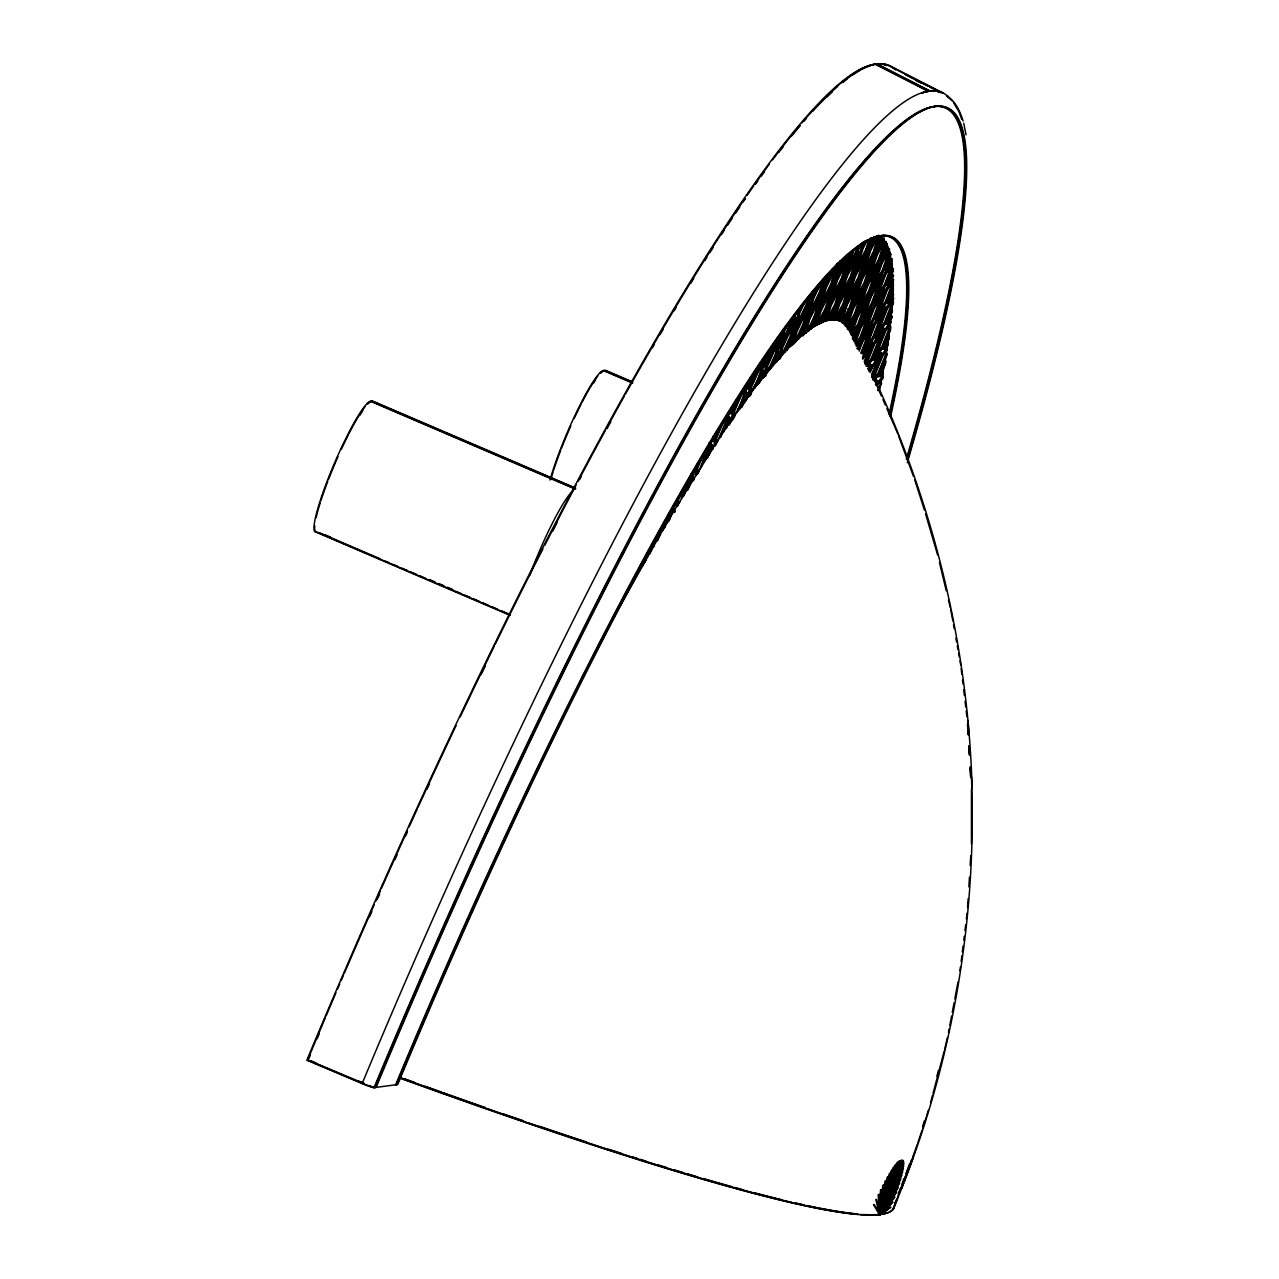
<?xml version="1.0" encoding="UTF-8"?>
<svg xmlns="http://www.w3.org/2000/svg" width="1279" height="1279" viewBox="0 0 1279 1279"><rect width="100%" height="100%" fill="white"/><g stroke="black" fill="none" stroke-linecap="round" stroke-linejoin="round"><path stroke-width="1.5" d="M879.376 390.719C886.203 356.122 892.374 321.141 892.774 285.777C892.087 268.926 892.87 248.606 879.776 235.944M711.188 451.423L711.236 445.731L708.598 443.749M711.907 449.441L711.923 445.636L709.285 443.653M712.595 449.345L712.627 445.54L709.973 443.557M713.346 435.931L713.298 441.191L716.352 433.821M714.018 437.594L713.986 441.095L720.109 426.371M893.302 294.122L893.334 293.323L887.098 302.963L893.461 286.448M893.254 295.753L893.286 294.937M715.521 445.747L715.856 438.361L722.427 422.741M716.304 443.813L716.544 438.281L723.85 420.919M726.52 416.682L726.344 420.503L718.35 439.512L669.221 518.587L615.743 613.776M727.303 414.684L727.032 420.407L719.773 437.69M727.991 414.588L727.735 420.311L720.477 437.594M728.774 412.589L728.422 420.231L723.338 432.318L729.366 418.185L728.854 424.836L731.156 421.462M880.528 1189.758L879.408 1214.506L882.59 1212.172M882.67 1211.709L880.112 1214.426L881.231 1189.662M881.918 1189.582L880.799 1214.331L890.344 1207.28M881.918 1204.722L881.503 1214.235L891.031 1207.2M892.902 302.404L893.142 298.247L885.899 309.15L874.548 338.184L885.18 322.148L892.902 302.404L892.726 305.01M968.874 886.907L969.466 877.154M970.169 865.467L970.745 855.715M967.579 907.578L968.187 898.593M730.437 410.111L730.165 413.629L735.329 401.494M729.542 424.74L730.053 418.089L725.545 428.689M731.268 408.257L730.869 413.533L736.768 399.672M730.373 422.997L730.757 417.993L728.135 415.979M727.735 413.101L731.556 413.453L731.972 408.161M729.126 412.909L732.259 413.357L732.803 406.306M891.575 318.471L891.847 315.641L885.915 324.354L891.799 309.502M733.874 417.913L734.594 411.103L745.785 385.139M744.586 387.617C743.003 407.793 728.63 423.077 718.35 439.512M745.481 385.65L744.49 395.083L737.072 412.302M746.169 385.555L745.177 395.003L738.511 410.495M747.064 383.572L745.881 394.907L739.949 408.672M882.846 1185.217L879.408 1214.506L873.509 1204.61M874.212 1204.53L880.112 1214.426L883.549 1185.121M884.237 1185.025L880.799 1214.331L878.833 1211.037M882.638 1204.466L881.503 1214.235L879.536 1210.941M890.616 327.136L890.248 330.142M961.168 961.504L961.888 955.685M962.352 951.816L963.071 946.012M963.774 940.193L964.254 936.324M964.974 930.52L965.677 924.717M966.396 918.898L967.1 913.094M737.935 408.768L738.99 409.344L744.906 401.126L745.881 393.548L738.99 409.344L735.633 414.108L734.738 413.309M745.593 401.03L746.584 393.452L739.694 409.248L746.153 400.279M748.423 381.686L747.512 388.72L753.523 374.923M746.536 399.048L747.272 393.356L744.682 391.31M749.35 379.831L748.215 388.624L757.232 367.92M746.696 399.528L747.975 393.261L745.369 391.214M745.753 388.129L748.902 388.544L750.277 377.976M750.965 377.881L749.59 388.448L760.877 362.565M888.969 339.718L889.401 336.649M959.889 970.745L960.401 967.084M888.122 345.522L888.281 344.451M750.549 394.476L751.7 386.786L764.602 357.56L762.348 372.493L756.321 386.162M761.964 361.573C760.829 376.25 753.843 389.663 744.906 401.126M762.652 361.477L760.957 372.685L750.773 394.012M763.627 359.527L761.644 372.589L754.866 387.953M886.203 357.592L886.939 353.116L878.705 373.1L873.957 379.415M754.098 386.77L755.138 387.361L760.685 380.199L762.124 371.725L755.138 387.361L751.972 391.55L751.077 390.766M761.373 380.119L762.812 371.645L756.608 385.539M765.881 354.938L763.867 366.753L775.218 341.317M762.364 378.328L763.515 371.549L758.079 383.716M766.569 354.843L764.554 366.657L777.536 337.592M763.051 378.232L764.202 371.454L761.629 369.375M767.608 352.78L765.258 366.561L778.24 337.512M768.631 350.718L765.945 366.481L778.927 337.416M885.116 1180.933L879.408 1214.506L883.261 1210.446M886.219 1206.577L880.112 1214.426L885.819 1180.853M886.507 1180.757L880.799 1214.331L892.358 1202.132M884.668 1195.577L881.503 1214.235L893.062 1202.036M884.956 364.883L885.532 361.525M764.442 376.25L766.441 365.602L779.503 336.697C777.552 351.549 772.836 366.689 762.908 378.168M765.817 376.074L767.832 365.426L780.893 336.521L777.776 353.1L769.478 370.031L777.072 353.196L780.19 336.617L767.128 365.506L764.618 376.793M882.942 375.946L883.165 374.747M949.785 1025.518L951.576 1016.038M952.295 1012.249L954.086 1002.768M954.805 998.979L958.019 981.92M881.311 384.419L881.551 383.188L878.481 390.447M948.442 1032.377L949.114 1028.94M782.7 330.446L779.151 347.824L792.277 319.142M776.801 362.085L778.703 352.748L772.436 366.449M783.387 330.366L779.854 347.728L792.964 319.063M777.872 360.118L779.391 352.668L776.833 350.558M794.451 315.114L780.542 347.632L784.075 330.27L786.537 324.898M795.538 313.083L794.355 318.871L781.245 347.552L784.778 330.174L787.24 324.802M887.322 1176.984L879.408 1214.506L883.086 1209.806M876.531 1199.414L880.112 1214.426L888.01 1176.888M888.713 1176.792L880.799 1214.331L894.261 1197.08M888.617 1180.453L881.503 1214.235L894.964 1196.984M779.63 358.823L782.172 347.185L795.346 318.743L791.381 336.905L783.707 353.484M780.334 358.744L782.876 347.089L796.05 318.647L793.492 316.537M796.05 318.647L792.085 336.809L785.178 351.725M798.112 309.726L797.329 313.355L799.791 308.015M798.815 309.63L798.016 313.259L802.141 304.37M784.283 352.349L789.015 347.392L791.365 337.24L784.283 352.349L760.685 380.199M789.015 347.392L790.774 345.618L792.756 337.064L786.457 350.494M791.493 345.426L793.444 336.969L790.902 334.842M807.832 298.183L806.521 303.858L793.316 332.012L799.343 309.582M808.52 298.103L807.209 303.762L794.019 331.916L798.384 313.019L802.509 304.21M809.655 296.104L807.912 303.683L794.707 331.837L799.071 312.923L803.196 304.13M810.79 294.122L808.6 303.587L795.41 331.741L799.775 312.827L805.546 300.517M944.589 1049.419L947.419 1037.525M790.534 344.211L791.637 344.754L794.659 341.813L803.132 323.955L807.912 304.306L794.691 332.156L790.774 345.618M792.325 344.675L795.394 332.076L808.616 304.21C805.035 318.647 802.237 335.29 791.03 345.969M794.147 342.692L796.785 331.885L810.007 304.018L807.465 301.892M810.87 295.225L810.007 298.806L813.3 291.836M812.437 291.564L810.694 298.71L814.819 290.013M810.007 304.018L805.226 323.683L797.6 339.75M813.124 291.468L811.382 298.631L817.169 286.432M813.828 291.388L812.085 298.535L818.688 284.593M889.433 1173.387L879.408 1214.506L875.843 1199.51M895.332 1192.284L880.112 1214.426L890.12 1173.291M890.823 1173.195L880.799 1214.331L879.009 1206.832M891.511 1173.099L881.503 1214.235L880.607 1210.494M796.13 338.839L797.153 339.463L801.469 335.626L804.251 324.722L797.153 339.463L794.659 341.813L793.747 341.077M803.548 335.354L806.33 324.434L800.03 337.56M822.333 280.772L819.503 291.884L806.282 319.398L811.478 299.03L818.08 285.281M823.5 278.838L820.207 291.788L806.985 319.302L812.165 298.95L818.784 285.185M824.204 278.742L820.894 291.692L807.673 319.206L812.868 298.854L821.134 281.652M824.891 278.646L821.598 291.612L808.376 319.126L813.556 298.758L821.821 281.556M936.899 1076.199L938.418 1070.427M933.046 1093.401L944.19 1051.13M803.836 333.643L807.417 320.15L820.622 292.987C816.178 307.488 814.259 325.793 801.469 335.626M805.914 333.371L809.495 319.878L822.701 292.715L820.191 290.573M825.339 277.831L822.797 287.407L830.231 272.139M826.026 277.751L823.484 287.327L832.581 268.638M822.701 292.715L817.121 313.787L808.664 331.165M827.737 273.818L824.188 287.231L833.269 268.558M828.44 273.722L824.875 287.135L833.972 268.462M891.431 1170.173L879.408 1214.506L883.757 1208.191M878.881 1194.458L880.112 1214.426L892.118 1170.077M892.822 1169.981L880.799 1214.331L896.019 1192.188M893.509 1169.901L881.503 1214.235L896.723 1192.092M930.488 1102.866L932.535 1095.288M808.824 329.742L812.677 327.056L815.89 315.417L808.824 329.742L806.569 331.453M815.219 325.106L817.968 315.146L810.902 329.47M836.178 265.169L831.19 283.267L818.016 310.03L823.996 288.303L833.652 268.686M837.377 263.266L831.894 283.187L818.704 309.934L824.683 288.207L835.235 266.799M837.569 264.977L832.581 283.091L819.407 309.838L825.387 288.111L836.802 264.929M838.752 263.074L833.284 282.995L820.095 309.758L826.074 288.031L837.505 264.833M816.178 325.521L820.255 311.197L833.412 284.849L827.033 307.232L818.624 324.099L820.606 323.043L827.625 309.182L824.012 321.509L815.49 325.617L819.567 311.293L832.709 284.945L826.346 307.328L817.936 324.195M816.881 325.426L820.958 311.101L834.1 284.753L827.737 307.152L819.311 324.003L820.319 323.459M839.056 262.611L834.276 279.398L846.554 254.809M840.271 260.66L834.963 279.318L847.242 254.729M840.447 262.435L835.667 279.222L847.945 254.633M841.662 260.468L836.354 279.126L848.632 254.537M819.215 323.235L822.621 321.684L826.234 309.374L819.215 323.235L812.677 327.056M821.646 322.308L823.308 321.589L826.921 309.278L819.919 323.139M893.302 1167.375L879.408 1214.506L878.193 1194.538M896.931 1187.599L880.112 1214.426L893.989 1167.295M894.692 1167.199L880.799 1214.331L879.568 1194.362M895.38 1167.103L881.503 1214.235L881.167 1208.783M926.827 1115.352L928.394 1110.06M822.621 321.684L824.475 320.997L829.032 305.889L842.062 280.485L834.931 304.082L826.602 320.342L825.658 319.67M851.51 251.212L844.38 274.809L858.497 245.824M852.198 251.116L845.083 274.729L859.184 245.728M852.885 251.02L845.771 274.633L859.888 245.632M853.589 250.924L846.474 274.537L860.575 245.552M826.602 320.342L831.19 319.526L835.251 306.624L827.289 320.262L835.635 304.002L842.749 280.389L829.719 305.793L825.163 320.901L824.012 321.509M831.238 319.558L833.253 319.43L837.329 306.352L830.407 319.67L824.699 321.413L828.312 309.102L821.31 322.947L823.021 322.132M861.982 243.106L860.895 246.575L863.373 241.795M858.337 246.176L861.598 246.479L862.67 243.01M863.357 242.914L862.286 246.399L864.764 241.619M895.012 1165.041L879.408 1214.506L884.668 1206.129M898.338 1183.171L880.112 1214.426L895.716 1164.945M896.403 1164.849L880.799 1214.331L897.618 1187.504M897.107 1164.769L881.503 1214.235L898.306 1187.408M832.821 319.526L837.841 303.699L850.679 279.334L842.845 304.066L834.627 319.654L832.037 319.526L835.938 306.528L829.016 319.862L824.475 320.997M828.44 319.974L833.508 319.43L838.528 303.619L851.382 279.254L843.532 303.97L835.315 319.558L839.424 320.693M834.899 319.254L839.919 303.427L852.773 279.062L844.923 303.794L836.706 319.382L832.629 319.382L836.642 306.432L829.703 319.766M868.905 239.924L865.931 249.309L853.077 273.674L860.911 248.941L865.307 240.628M869.592 239.828L866.618 249.213L853.764 273.578L861.614 248.845L865.995 240.532M870.887 237.862L867.306 249.117L854.468 273.482L862.302 248.765L866.698 240.436M871.575 237.766L868.009 249.037L855.155 273.386L863.005 248.67L867.386 240.356M922.575 1126.655L924.381 1120.98M922.655 1128.462L926.3 1117.111M848.217 328.319L844.827 323.843L839.887 320.501L844.284 306.992L837.457 319.734L833.508 319.43M852.837 338.184L852.422 336.729L860.096 323.539L869.896 296.12L857.921 316.728L851.638 334.283L846.97 325.394L840.591 320.405L844.971 306.896L838.161 319.638L836.706 319.382M871.399 238.182L868.457 247.263L873.941 236.999M872.086 238.102L869.144 247.167L874.644 236.903M872.79 238.006L869.832 247.071L875.332 236.807M867.258 246.671L870.535 246.991L873.477 237.91M840.495 321.205L845.963 304.738L858.561 281.524L850.039 307.264L841.966 322.116L839.632 320.789M841.198 321.125L846.65 304.642L859.264 281.444L850.727 307.168L842.669 322.036M876.595 235.975L868.841 250.236L860.319 275.96L872.933 252.762L878.753 235.192M878.865 236.855L873.621 252.666L861.007 275.88L869.544 250.14L877.298 235.88M879.552 236.759L874.324 252.571L861.71 275.784L870.232 250.044L877.986 235.784M880.256 236.663L875.012 252.475L862.398 275.688L870.935 249.949L878.673 235.688M896.579 1163.171L879.408 1214.506L886.123 1202.995M899.569 1179.03L880.112 1214.426L897.266 1163.075M897.97 1162.979L880.799 1214.331L899.041 1183.075M898.657 1162.883L881.503 1214.235L899.729 1182.979M844.38 325.042L849.112 311.021L842.445 323.123M845.771 324.866L850.503 310.845L848.041 308.687M846.458 324.77L851.206 310.749L844.524 322.852M880.272 236.359L875.172 251.419L882.35 238.422L880.048 237.91M880.959 236.263L875.875 251.323L883.038 238.326L880.719 236.055M873.989 250.828L877.266 251.148L881.711 237.958M917.874 1142.579L922.047 1130.348M845.387 326.321L851.27 309.278L863.581 287.311L854.404 313.947L847.401 326.449M846.09 326.225L851.958 309.182L864.284 287.231L855.107 313.851L847.21 327.92M846.778 326.145L852.661 309.086L864.972 287.135L855.795 313.771L847.913 327.824L846.954 327.232M847.481 326.049L853.349 308.99L865.675 287.04L856.498 313.675L848.601 327.728M883.661 240.084L875.252 255.065L866.075 281.7L878.401 259.749L884.652 241.571L883.533 241.347M864.876 281.108L868.153 281.428L877.33 254.793L884.812 241.475M886.043 241.379L879.776 259.557L867.466 281.524L876.643 254.889L884.109 241.571M886.123 243.106L880.48 259.477L868.153 281.428M849.464 330.829L853.924 318.151L847.401 329.566M850.167 330.733L854.612 318.055L849.032 327.84M850.919 332.364L856.003 317.879L849.496 329.279M885.803 243.57L880.352 259.109L887.338 246.879M886.507 243.49L881.055 259.029L888.042 246.783L885.356 241.475L879.089 259.653L866.762 281.604L875.939 254.985L884.349 239.988L883.261 238.597M887.194 243.394L881.743 258.934L887.85 248.222M887.29 245.024L882.446 258.838L888.553 248.142M897.954 1161.78L879.408 1214.506L888.681 1197.656M900.608 1175.225L880.112 1214.426L898.641 1161.684M899.345 1161.604L880.799 1214.331L900.272 1178.934M900.032 1161.508L881.503 1214.235L900.96 1178.838M850.183 332.812L855.827 317L867.801 296.392L858.017 323.811L851.302 335.354M850.887 332.716L856.53 316.904L868.505 296.296L858.721 323.715L852.006 335.274M850.951 334.379L857.218 316.824L869.192 296.216L859.408 323.619L852.693 335.178M888.969 251.547L882.302 270.237L870.328 290.845L880.112 263.442L888.281 249.373M889.688 253.226L883.693 270.061L871.702 290.669L881.503 263.25L889.672 249.197M890.392 253.13L884.381 269.965L872.406 290.573L882.19 263.154L889.449 250.668M609.443 625.911L611.25 620.859M912.694 1157.111L917.283 1144.337M865.068 1214.57A1021.393 80.145 22.6 0 0 894.613 1205.809C951.096 1070.587 977.3 922.862 971.432 776.481M853.876 337.848L857.25 328.543L852.741 336.153M853.892 339.606L857.953 328.447L852.533 337.592M853.924 341.381L858.641 328.351L852.326 339.015M854.612 341.285L859.344 328.255L853.029 338.935M889.752 254.377L883.965 270.333L890.728 258.902M882.926 275.433L872.854 303.171L861.071 323.059L871.143 295.321L882.926 275.433L880.464 273.306M891.143 254.201L885.356 270.141L892.118 258.71M882.75 269.709L886.043 270.045L890.552 257.655M620.635 604.711L622.633 599.259M622.665 600.986L623.992 597.357M899.137 1160.9L879.408 1214.506L897.234 1180.437M901.423 1171.804L880.112 1214.426L899.824 1160.804M900.528 1160.708L880.799 1214.331L901.295 1175.129M901.215 1160.629L881.503 1214.235L901.999 1175.049M854.276 340.582L858.928 327.984L870.503 308.815L860.159 336.889L856.434 343.044M854.98 340.502L859.616 327.888L871.207 308.735L860.847 336.809L856.211 344.483M855.011 342.196L860.319 327.808L871.894 308.639L861.534 336.713L855.971 345.922M855.043 343.907L861.007 327.712L872.598 308.543L862.238 336.617L856.674 345.842M891.287 262.227L883.389 275.289L873.045 303.363L884.62 284.194L891.671 265.057M892.374 264.977L885.308 284.098L873.733 303.267L884.093 275.193L891.975 262.131M891.783 268.366L886.011 284.018L874.436 303.171L884.78 275.113L891.687 263.682M892.47 268.27L886.699 283.922L875.124 303.091L885.484 275.017L892.39 263.586M628.788 589.939L630.691 584.807M630.755 586.421L632.034 583M905.996 1173.323L909.337 1164.386M897.522 1197.272L905.676 1175.865M901.583 1188.591L912.726 1158.854M857.857 345.506L859.12 342.132L857.09 345.426M857.282 348.799L859.824 342.037L857.793 345.33M857.985 348.719L860.511 341.941L857.474 346.881M858.673 348.623L861.215 341.861L857.154 348.448M892.071 268.718L885.979 284.993L892.502 274.425M892.71 268.014L886.683 284.897L893.222 275.017M893.461 268.542L887.37 284.817L892.95 275.752M885.628 289.917L875.012 318.247L863.661 336.665L874.26 308.319L885.628 289.917L883.165 287.791M893.477 270.253L888.058 284.721L893.653 275.672M644.904 557.788L641.403 567.045L640.507 566.197M642.793 565.11L646.998 553.999M644.184 563.16L648.389 552.048M646.982 557.516L649.78 550.114M902.095 1183.73L903.997 1178.678M900.896 1188.671L912.039 1158.934L906.363 1174.026M858.449 347.696L860.543 342.18L871.67 324.546L860.799 353.148M858.449 349.439L861.247 342.085L872.374 324.45L861.502 353.052M859.136 349.343L861.934 342.005L873.061 324.354L862.19 352.972M859.136 351.085L862.638 341.909L873.765 324.258L862.893 352.876M892.758 282.067L885.356 301.556L874.228 319.19L885.1 290.589L892.678 278.566L890.344 277.767M893.445 281.988L886.043 301.46L874.916 319.11L885.787 290.493L892.422 279.973M893.477 283.666L886.747 301.364L875.603 319.015L886.491 290.397L893.126 279.893M893.493 285.345L887.434 301.284L876.307 318.919L887.178 290.301L893.813 279.797M645.511 559.738L649.524 549.299M647.542 556.157L652.21 543.991L653.585 546.661L654.272 545.462M648.901 554.335L652.914 543.895L654.288 546.565M649.604 554.239L653.601 543.799M900.112 1160.533L879.408 1214.506L900.72 1171.884M902.015 1168.766L880.112 1214.426L900.816 1160.437M901.503 1160.341L880.799 1214.331L902.111 1171.708M902.207 1160.245L881.503 1214.235L902.814 1171.612M892.774 286.544L886.411 303.059L892.646 293.403M885.356 307.951L874.244 336.761L863.357 353.612L874.468 324.786L885.356 307.951L882.894 305.857M893.461 288.191L887.786 302.883L892.998 294.825M886.043 307.855L874.932 336.681L864.044 353.516L875.156 324.706L886.043 307.855L883.581 305.761M885.196 302.404L888.489 302.787L893.445 289.933M658.381 533.775L659.788 530.161M666.951 517.899L661.643 531.536L660.747 530.689M663.002 529.746L668.965 514.398M670.324 512.591L664.361 527.939L665.672 525.717M671.027 512.511L667.046 522.743L672.578 508.77L673.473 512.463L674.8 510.257M864.22 361.621L871.319 343.475L862.813 356.313M864.924 361.525L872.006 343.396L862.446 357.832M864.908 363.252L872.71 343.3L870.248 341.221M865.595 363.156L873.397 343.204L870.935 341.125M872.646 337.608L875.939 337.992L887.29 308.974L893.493 299.622M892.214 302.499L884.492 322.228L873.861 338.28L885.212 309.246L892.438 298.343M893.605 302.308L885.883 322.052L875.252 338.088L886.603 309.07L893.829 298.151M892.182 307.599L886.571 321.956L875.939 337.992M898.178 1193.915L900.192 1188.767M668.421 520.985L673.266 508.674L674.177 512.383L674.832 511.264M675.056 504.597L676.495 500.952M669.125 520.889L673.969 508.578L674.864 512.287M865.196 362.804L872.422 344.579L882.798 329.374L871.239 358.536L866.043 366.146M865.18 364.531L873.125 344.483L883.485 329.279L871.926 358.44L866.746 366.05M865.867 364.451L873.813 344.387L884.189 329.183L881.711 327.12M866.57 364.355L874.516 344.307L884.876 329.103L882.414 327.024M891.847 307.743L885.228 324.434L891.159 315.737M884.189 329.183L872.614 358.36L867.434 365.954M891.767 311.277L886.619 324.258L891.559 317M884.876 329.103L873.317 358.264L868.137 365.858M892.454 311.181L887.306 324.163L892.246 316.92M900.88 1160.677L879.408 1214.506L901.311 1168.862M902.382 1166.176L880.112 1214.426L901.583 1160.581M902.271 1160.485L880.799 1214.331L902.702 1168.686M902.958 1160.389L881.503 1214.235L903.406 1168.59M681.659 491.504L678.014 500.649L678.541 503.99M681.275 498.346L688.837 479.433M682.666 496.54L689.525 479.337M683.354 496.444L690.228 479.241M686.807 489.473L690.916 479.161M867.945 369.231L869.416 365.57M868.649 369.135L870.12 365.474L867.658 363.412M869.336 369.039L870.807 365.378L868.569 368.576M869.304 370.782L871.511 365.282L869.049 363.236M890.04 326.241L882.046 346.145L871.942 360.518L883.725 331.213L890.584 321.445L888.281 320.533M890.728 326.145L882.734 346.049L872.646 360.422L884.413 331.117L891.271 321.349M890.696 327.872L883.437 345.969L873.333 360.326L885.116 331.021L890.823 322.884M890.664 329.582L884.125 345.874L874.037 360.246L885.803 330.925L890.376 324.418M685.144 491.967L691.587 476.06L692.019 480.776L691.012 480.089M686.551 490.113L692.275 475.964L692.706 480.68L693.969 478.634M694.209 471.647L697.167 464.309M687.255 490.017L692.978 475.884L693.394 480.584L694.033 479.561M694.897 471.551L699.357 460.552M687.942 489.937L693.666 475.788L690.996 473.838M868.745 370.99L880.048 353.819L871.814 374.012M869.448 370.894L880.735 353.723L871.766 375.77M870.136 370.814L881.439 353.628L878.961 351.581M870.088 372.557L872.326 367.041L882.126 353.532L879.664 351.501M889.289 332.252L882.462 349.055L888.058 341.333M889.305 333.835L883.149 348.959L887.626 342.788M871.718 377.513L881.439 353.628M879.872 348.527L883.853 348.863L889.321 335.418M872.406 377.417L882.126 353.532M889.337 337.017L884.54 348.767L887.898 344.147M697.087 464.757L695.584 468.434L695.808 474.653L692.291 473.47M698.542 462.822L696.272 468.354L696.495 474.573L701.531 466.547M700.732 459.049L696.959 468.258L697.199 474.477L698.958 471.663M702.187 457.131L697.663 468.162L697.838 472.83M700.205 467.634L708.006 448.625M700.908 467.538L708.694 448.529M703.722 462.263L709.381 448.449L709.174 442.662M705.129 460.44L710.085 448.353L709.877 442.566M872.294 376.618L880.655 356.361L887.098 347.792L884.828 346.817M872.997 376.522L881.343 356.265L886.715 349.119M872.933 378.28L882.046 356.17L887.418 349.039M872.87 380.023L882.734 356.074L887.034 350.366M886.251 353.212L878.018 373.196L873.253 379.511M886.891 354.843L879.392 373.004L874.644 379.319M885.34 360.198L880.096 372.908L874.149 380.806M901.423 1161.316L879.408 1214.506L901.695 1166.272M902.526 1164.05L880.112 1214.426L902.127 1161.236M902.814 1161.14L880.799 1214.331L903.086 1166.08M903.518 1161.044L881.503 1214.235L903.773 1166M711.907 441.383L713.442 437.69M712.611 441.287L716.432 432.078M705.353 459.896L711.236 445.731M706.775 458.042L711.923 445.636M707.479 457.946L712.627 445.54M885.132 359.943L878.113 376.777L883.357 370.079M885.819 359.863L878.801 376.681L883.006 371.326M875.571 384.851L877.106 381.174L874.644 379.16M885.819 361.445L879.504 376.586L882.638 372.573M876.275 384.755L877.81 381.078L874.101 378.056M885.819 363.044L880.192 376.49L883.341 372.477M717.391 431.615L714.465 438.553L714.13 445.939L710.66 444.66M720.269 426.307L715.153 438.457L714.817 445.843L717.999 441.031M877.794 390.543L880.863 383.268M894.645 1204.178L896.835 1198.983L894.533 1204.418M731.556 413.453L738.191 397.849M732.259 413.357L740.365 394.284M726.248 428.609L730.757 417.993M892.918 1209.758L897.538 1198.887M901.743 1162.483L879.408 1214.506L901.839 1164.146M880.112 1214.426L902.446 1162.387M903.134 1162.307L880.799 1214.331L903.214 1163.954M903.821 1162.211L881.503 1214.235L903.917 1163.858M739.214 395.803L732.499 411.39L731.604 419.896L729.318 419M740.653 393.98L733.203 411.294L732.307 419.8L735.329 415.467M743.595 388.704L733.89 411.198L732.419 420.551M748.902 388.544L758.687 366.114M741.149 407.409L747.272 393.356M741.852 407.314L747.975 393.261M760.11 363.316L749.622 387.057L748.167 396.666L745.897 395.707M760.797 363.22L750.325 386.977L748.327 397.305M762.3 361.302L751.013 386.882L749.558 396.49L751.46 393.932M758.783 383.62L764.202 371.454M770.949 368.256L778 352.844L776.577 361.621M773.907 364.643L779.391 352.668M784.986 352.253L792.069 337.144L790.15 346.849M787.161 350.398L793.444 336.969M798.544 339.287L805.626 324.53L803.26 335.114M809.511 329.662L816.578 315.321L813.38 326.96L807.273 331.357L815.73 313.963L821.326 292.891C817.617 289.47 795.762 363.556 804.939 324.626L797.441 339.75M817.233 324.274L825.658 307.424L832.021 285.041L818.864 311.373L814.787 325.713L813.716 325.106M827.993 320.166L836.322 303.906L843.437 280.293L830.423 305.713L825.866 320.805L823.308 321.589M828.68 320.07L837.01 303.81L844.14 280.197L831.11 305.617L826.554 320.725L825.483 320.086M582.233 677.406L584.599 672.802M860.207 246.671L861.854 243.49M861.598 246.479L864.076 241.715M593.744 655.216L594.463 653.841M600.139 643.033L600.858 641.674M601.578 640.315L602.281 638.956M836.018 319.478L844.236 303.89L852.07 279.158L839.232 303.523L833.428 319.35M603.001 637.613L603.72 636.271M604.487 634.8L607.605 628.948M608.372 627.493L612.897 619.052M870.535 246.991L876.035 236.727M834.627 319.654L836.066 319.91L842.893 307.168L838.496 320.677L839.376 321.077M836.77 319.814L843.58 307.088L839.2 320.597L838.209 319.942M614.32 616.398L615.023 615.087M843.357 321.94L851.43 307.088L859.952 281.348L847.337 304.562L841.886 321.029L840.847 320.358M883.741 238.246L876.563 251.228L881.407 235.96M877.266 251.148L884.428 238.15M843.836 322.932L850.503 310.845M642.793 565.734L643.481 564.503M644.152 563.288L646.215 559.642M649.908 553.104L651.746 549.89M849.528 330.861L848.792 329.374L855.299 317.975L850.471 333.084M656.974 540.745L656.751 537.036M657.662 540.649L658.349 539.482M658.589 537.947L660.46 534.702M663.018 530.305L663.673 529.154M888.969 249.293L880.799 263.346L871.015 290.749L882.99 270.141L889.672 251.451L888.825 248.861M667.238 523.063L669.924 518.491M886.043 270.045L891.847 260.261M680.156 501.304L677.406 505.86L676.623 500.824M683.274 496.124L685.192 492.943M706.264 459.097L710.373 452.702M888.489 302.787L893.685 294.746M712.403 449.553L713.011 448.625M863.133 357.736L872.71 343.3M862.765 359.239L873.397 343.204M720.828 436.747L721.42 435.851M867.881 368.672L870.12 365.474M869.256 368.48L871.511 365.282M883.853 348.863L888.329 342.692M758.623 383.652L760.461 381.286M875.507 384.004L877.81 381.078M876.003 384.595L882.014 377.241L877.522 375.211M876.707 384.499L882.718 377.161M877.394 384.403L883.405 377.065M878.097 384.324L882.894 378.44M777.056 361.078L778 359.991M797.025 340.15L795.362 341.717L794.435 340.981M808.712 330.685L817.265 315.226L814.068 326.864L814.787 326.401M814.787 326.049L812.389 326.289M830.407 319.67L831.894 319.43M886.635 65.549A1058.836 141.425 -66.8 0 0 306.848 1060.227L362.133 1083.585A11.847 0.927 22.6 0 0 374.012 1087.662L397.673 1084.528A902.51 120.546 -66.8 0 1 790.518 321.908A902.51 120.546 -66.8 0 1 890.712 416.043M635.391 575.342L636.59 575.662M837.457 319.734L839.887 320.501M836.066 319.91L837.313 320.246M655.759 539.322L656.958 539.658M674.369 505.205L676.719 505.94L675.92 500.92M791.653 331.085L794.691 332.156M840.591 320.405L837.137 318.983M804.395 319.031L807.417 320.15M310.669 1060.691L315.849 1062.881M359.031 1081.123L364.211 1083.313M309.966 1060.771L363.524 1083.393M605.431 370.286L632.402 381.845M631.714 381.941L604.743 370.382A71.064 9.497 -66.8 0 0 600.97 372.988M632.817 382.805L604.04 370.462A71.064 9.497 -66.8 0 0 600.283 373.084M632.114 382.901L603.352 370.558A71.064 9.497 -66.8 0 0 577.453 410.223A71.064 9.497 -66.8 0 0 550.002 480.073M372.605 401.046L575.79 488.162M575.086 488.258L371.917 401.142A71.064 9.497 -66.8 0 0 368.144 403.748M574.399 488.338L371.214 401.238A71.064 9.497 -66.8 0 0 367.457 403.844M575.502 489.202L370.526 401.318A71.064 9.497 -66.8 0 0 332.38 468.162A71.064 9.497 -66.8 0 0 316.073 532.128L510.257 615.391M325.346 534.942L330.749 537.244M429.632 579.659L435.036 581.961M438.633 583.512L444.021 585.814M447.618 587.365L453.006 589.667M319.27 532.719L380.391 558.923M385.794 561.241L389.392 562.776M392.989 564.327L398.377 566.645M401.974 568.18L407.361 570.498M410.959 572.033L416.362 574.351M419.944 575.886L425.347 578.204M428.945 579.739L434.332 582.057M437.93 583.592L443.317 585.91M446.915 587.445L452.318 589.763M455.916 591.314L461.303 593.616M464.901 595.167L470.288 597.469M473.885 599.02L479.289 601.322M482.886 602.873L488.274 605.191M491.871 606.726L497.259 609.044M500.856 610.579L509.857 614.432M451.615 589.859L316.776 532.032A71.064 9.497 -66.8 0 1 314.762 525.749M453.421 590.626L509.154 614.528M865.899 248.957L868.841 250.236M762.62 375.834L763.739 376.346L765.737 365.698L778.799 336.793L775.682 353.388L767.304 371.933L766.393 371.15M872.31 253.754L875.252 255.065M623.752 596.478L624.839 596.973M777.136 358.488L778.256 359.015L780.782 347.36L793.955 318.919L790.006 337.08L781.549 355.322L780.638 354.571M880.496 273.882L883.389 275.289M856.035 326.593L858.928 327.984M664.568 524.15L665.656 524.678L671.875 508.866L672.786 512.559L671.779 511.888M943.231 93.063L890.152 65.948M942.527 93.143L905.42 74.246M929.609 87.052L938.338 91.464M904.733 74.342L927.946 86.205M915.652 80.369L920.624 82.911M877.202 63.95L930.329 91.065A1054.839 140.898 -66.8 0 1 948.426 96.98M876.515 64.046L929.641 91.161M875.811 64.126L928.938 91.257M875.124 64.222L928.25 91.337A1054.839 140.898 -66.8 0 0 362.133 1083.585M903.773 73.399L889.449 66.044A1058.836 141.425 -66.8 0 0 842.11 82.575M702.858 461.207L703.93 461.767L710.548 445.827L710.5 451.519L709.509 450.847M839.584 321.189L845.259 304.834L857.873 281.62L849.352 307.36L841.662 322.5M720.844 433.613L721.9 434.189L728.662 418.281L728.151 424.932L727.159 424.244M769.207 367.728L770.262 368.336L777.312 352.94L775.41 362.261L774.419 361.589M610.467 621.05L611.474 621.706M631.426 582.521L632.434 583.176M651.89 546.085L652.898 546.741L651.523 544.071M873.941 379.255L876.419 381.254M947.323 95.909C955.701 101.808 960.193 111.497 963.087 121.009M946.636 96.005L952.088 100.785M844.124 323.939L843.133 323.027L849.816 310.925L845.579 325.585M953.51 102.592L958.994 111.721L961.712 119.235M847.369 328.159L847.961 329.199M875.811 381.43C934.773 509.122 968.459 648.565 972.12 789.271M875.108 381.526L881.375 395.962M882.942 399.576L885.308 404.979M886.875 408.593L897.842 433.869M898.529 435.707L913.462 476.348M914.821 480.041L924.381 510.049M657.678 535.581L658.589 538.123M656.99 535.677L657.886 538.203M925.532 513.806L937.619 554.942M889.928 252.379L890.44 254.297L884.652 270.237L891.415 258.806L891.895 261.571M939.441 562.472L946.236 590.706M948.506 600.123L950.313 607.653M963.695 123.2L966.061 134.839M950.777 609.539L952.823 620.97M953.51 624.776L954.198 628.581M955.893 638.109L956.58 641.93M957.268 645.735L957.955 649.54M958.642 653.361L959.314 657.166M960.001 660.971L960.689 664.792M677.31 500.744L678.11 505.765M961.153 668.629L961.84 674.401M962.527 680.156L962.991 684.009M963.679 689.781L964.366 695.536M965.053 701.308L965.741 707.063M966.205 710.916L966.892 716.688M892.774 268.638L892.998 271.436M967.595 724.394L968.171 734.05M968.874 745.641L969.466 755.313M970.153 766.904L970.745 776.577M968.827 746.488L969.306 754.274M970.121 767.928L970.713 777.664M968.043 720.429L968.811 734.69M967.548 724.09L968.123 734.785M971.432 789.367L971.448 844.028M593.536 383.06A71.064 9.497 -66.8 0 1 595.63 379.863M359.639 415.563A71.064 9.497 -66.8 0 1 362.804 410.623M308.239 1060.051A1058.836 141.425 -66.8 0 1 310.461 1054.727M317.128 1038.788A1058.836 141.425 -66.8 0 1 319.366 1033.464M369.519 916.819A1058.836 141.425 -66.8 0 1 371.853 911.543M377.273 899.265A1058.836 141.425 -66.8 0 1 379.607 894.005M395.003 859.504A1058.836 141.425 -66.8 0 1 397.449 854.052M405.635 835.938A1058.836 141.425 -66.8 0 1 407.266 832.325M427.01 789.175A1058.836 141.425 -66.8 0 1 429.488 783.803M481.064 674.688A1058.836 141.425 -66.8 0 1 485.396 665.735M552.56 531.345A1058.836 141.425 -66.8 0 1 557.02 522.727M579.579 479.641A1058.836 141.425 -66.8 0 1 581.433 476.172M607.045 428.609A1058.836 141.425 -66.8 0 1 610.85 421.654M652.402 347.792A1058.836 141.425 -66.8 0 1 654.336 344.467M660.076 334.586A1058.836 141.425 -66.8 0 1 663.098 329.422M674.113 310.813A1058.836 141.425 -66.8 0 1 676.095 307.504M690.788 283.219A1058.836 141.425 -66.8 0 1 693.698 278.502M704.873 260.532A1058.836 141.425 -66.8 0 1 706.871 257.351M709.877 252.602A1058.836 141.425 -66.8 0 1 713.058 247.598M721.468 234.569A1058.836 141.425 -66.8 0 1 724.569 229.788M727.815 224.848A1058.836 141.425 -66.8 0 1 732.212 218.213M735.473 213.321A1058.836 141.425 -66.8 0 1 739.79 206.926M743.163 201.97A1058.836 141.425 -66.8 0 1 745.449 198.629M755.585 184.08A1058.836 141.425 -66.8 0 1 757.808 180.947M761.117 176.326A1058.836 141.425 -66.8 0 1 764.394 171.786M778.927 152.249A1058.836 141.425 -66.8 0 1 783.403 146.445M791.765 135.878A1058.836 141.425 -66.8 0 1 800.222 125.614M803.947 121.217A1058.836 141.425 -66.8 0 1 806.409 118.371M812.836 111.145A1058.836 141.425 -66.8 0 1 837.729 86.301M922.191 93.015A1054.839 140.898 -66.8 0 1 941.104 92.472M893.909 1205.905A1021.393 80.145 22.6 0 1 862.558 1214.554M857.042 1214.107A1021.393 80.145 22.6 0 1 806.378 1205.649M804.603 1205.266A1021.393 80.145 22.6 0 1 795.474 1203.235M791.701 1202.356A1021.393 80.145 22.6 0 1 783.963 1200.533M782.14 1200.102A1021.393 80.145 22.6 0 1 733.922 1187.551M732.052 1187.024A1021.393 80.145 22.6 0 1 702.715 1178.678M700.924 1178.151A1021.393 80.145 22.6 0 1 673.138 1169.853M671.235 1169.278A1021.393 80.145 22.6 0 1 639.596 1159.477M637.677 1158.87A1021.393 80.145 22.6 0 1 604.088 1148.11M602.185 1147.487A1021.393 80.145 22.6 0 1 564.806 1135.16M562.984 1134.553A1021.393 80.145 22.6 0 1 527.587 1122.578M525.701 1121.923A1021.393 80.145 22.6 0 1 486.819 1108.461M484.933 1107.806A1021.393 80.145 22.6 0 1 400.807 1077.781M396.986 1084.624A902.51 120.546 -66.8 0 1 789.814 321.988A902.51 120.546 -66.8 0 1 890.008 416.139M907.722 459.001A1043.024 139.315 -66.8 0 0 861.327 165.455A1043.024 139.315 -66.8 0 0 375.402 1087.486A11.847 0.927 22.6 0 1 368.88 1085.551M861.486 69.53A1058.836 141.425 -66.8 0 1 895.364 69.881M826.937 96.98A1058.836 141.425 -66.8 0 1 832.389 91.704M842.813 82.48A1058.836 141.425 -66.8 0 1 847.05 79.09M852.517 75.093A1058.836 141.425 -66.8 0 1 860.048 70.329M857.729 1214.011A1021.393 80.145 22.6 0 1 820.079 1208.239M816.466 1207.52A1021.393 80.145 22.6 0 1 807.081 1205.553M803.5 1204.786A1021.393 80.145 22.6 0 1 796.162 1203.139M782.828 1200.006A1021.393 80.145 22.6 0 1 754.61 1192.859M742.028 1189.486A1021.393 80.145 22.6 0 1 734.626 1187.456M732.755 1186.928A1021.393 80.145 22.6 0 1 703.402 1178.583M696.192 1176.456A1021.393 80.145 22.6 0 1 686.999 1173.738M683.274 1172.619A1021.393 80.145 22.6 0 1 673.825 1169.773M666.471 1167.519A1021.393 80.145 22.6 0 1 657.262 1164.689M646.007 1161.188A1021.393 80.145 22.6 0 1 640.299 1159.382M638.381 1158.79A1021.393 80.145 22.6 0 1 632.897 1157.047M621.802 1153.514A1021.393 80.145 22.6 0 1 608.612 1149.261M586.278 1141.971A1021.393 80.145 22.6 0 1 565.51 1135.065M563.687 1134.457A1021.393 80.145 22.6 0 1 539.61 1126.335M522.743 1120.58A1021.393 80.145 22.6 0 1 502.487 1113.593M485.62 1107.71A1021.393 80.145 22.6 0 1 443.333 1092.762M441.543 1092.122A1021.393 80.145 22.6 0 1 425.299 1086.287M414.364 1082.354A1021.393 80.145 22.6 0 1 405.187 1079.028M907.307 462.678A1043.024 139.315 -66.8 0 0 862.733 164.527A1043.024 139.315 -66.8 0 0 376.09 1087.39A11.847 0.927 22.6 0 1 373.9 1086.926M551.233 478.042A71.064 9.497 -66.8 0 1 553.088 471.935M553.759 469.825A71.064 9.497 -66.8 0 1 560.634 450.48M561.353 448.657A71.064 9.497 -66.8 0 1 570.802 425.939M574.159 418.537A71.064 9.497 -66.8 0 1 580.986 404.42M581.881 402.645A71.064 9.497 -66.8 0 1 597.805 375.978M316.121 517.659A71.064 9.497 -66.8 0 1 320.262 502.695M320.933 500.585A71.064 9.497 -66.8 0 1 327.808 481.24M328.527 479.417A71.064 9.497 -66.8 0 1 337.976 456.699M341.333 449.297A71.064 9.497 -66.8 0 1 348.16 435.18M349.055 433.405A71.064 9.497 -66.8 0 1 364.979 406.738M325.394 1017.604A1058.836 141.425 -66.8 0 0 307.552 1060.131L362.82 1083.489A11.847 0.927 22.6 0 0 374.715 1087.566A1043.024 139.315 -66.8 0 1 860.639 165.551A1043.024 139.315 -66.8 0 1 907.019 459.097M326.145 1015.846A1058.836 141.425 -66.8 0 1 335.945 992.808M337.448 989.275A1058.836 141.425 -66.8 0 1 339.734 983.967M341.237 980.433A1058.836 141.425 -66.8 0 1 343.523 975.126M344.291 973.351A1058.836 141.425 -66.8 0 1 361.126 934.517M361.893 932.759A1058.836 141.425 -66.8 0 1 374.251 904.621M375.802 901.103A1058.836 141.425 -66.8 0 1 380.455 890.584M381.27 888.761A1058.836 141.425 -66.8 0 1 395.93 855.971M397.561 852.326A1058.836 141.425 -66.8 0 1 407.393 830.599M409.04 826.985A1058.836 141.425 -66.8 0 1 417.258 808.983M418.089 807.177A1058.836 141.425 -66.8 0 1 456.091 725.545M460.248 716.8A1058.836 141.425 -66.8 0 1 494.222 646.279M495.085 644.504A1058.836 141.425 -66.8 0 1 542.936 548.835M544.726 545.334A1058.836 141.425 -66.8 0 1 576.126 484.981M577.964 481.48A1058.836 141.425 -66.8 0 1 605.431 430.368M606.342 428.705A1058.836 141.425 -66.8 0 1 624.328 396.122M625.271 394.444A1058.836 141.425 -66.8 0 1 641.099 366.37M642.026 364.755A1058.836 141.425 -66.8 0 1 744.746 198.725M747.032 195.415A1058.836 141.425 -66.8 0 1 753.779 185.743M754.898 184.16A1058.836 141.425 -66.8 0 1 769.095 164.511M772.548 159.859A1058.836 141.425 -66.8 0 1 799.519 125.71M802.013 122.752A1058.836 141.425 -66.8 0 1 887.322 65.453M921.488 93.111A1054.839 140.898 -66.8 0 1 935.796 91.273M937.395 91.576A1054.839 140.898 -66.8 0 1 940.401 92.568M887.162 1212.748A1021.393 80.145 22.6 0 1 859.984 1214.506M858.065 1214.363A1021.393 80.145 22.6 0 1 733.235 1187.631M731.364 1187.12A1021.393 80.145 22.6 0 1 638.908 1159.573M636.99 1158.966A1021.393 80.145 22.6 0 1 603.4 1148.206M601.482 1147.583A1021.393 80.145 22.6 0 1 400.103 1077.861M396.282 1084.72A902.51 120.546 -66.8 0 1 788.599 322.804A902.51 120.546 -66.8 0 1 889.752 414.252M529.73 575.502A71.064 9.497 -66.8 0 1 573.328 490.337M884.956 1213.355A1021.393 80.145 22.6 0 1 399.416 1077.957M395.595 1084.816A902.51 120.546 -66.8 0 1 787.912 322.884A902.51 120.546 -66.8 0 1 889.065 414.332M374.012 1087.662A1043.024 139.315 -66.8 0 1 859.936 165.646A1043.024 139.315 -66.8 0 1 906.331 459.193M781.485 347.28L778.943 358.919L782.252 355.226L790.694 336.985L794.659 318.839L781.485 347.28M796.082 331.98L793.028 344.579L796.05 341.621L804.523 323.779L809.303 304.114L796.082 331.98M808.792 319.974L805.226 333.451L807.96 331.261L816.418 313.867L822.013 292.795L808.792 319.974M835.187 280.948L828.44 303.938L841.518 278.071L848.265 255.065L835.187 280.948M835.874 280.852L829.128 303.842L842.221 277.975L848.968 254.969L835.874 280.852M836.578 280.756L829.831 303.762L842.909 277.879L849.656 254.889L836.578 280.756M837.265 280.677L830.519 303.667L843.612 277.783L850.359 254.793L837.265 280.677M845.003 276.999L837.521 301.173L850.455 276.28L857.937 252.123L845.003 276.999M845.691 276.919L838.209 301.077L851.143 276.184L858.625 252.027L845.691 276.919M846.394 276.824L838.912 300.981L851.846 276.104L859.328 251.931L846.394 276.824M847.082 276.728L839.6 300.901L852.533 276.008L860.016 251.835L847.082 276.728M853.397 276.488L845.211 301.732L857.937 277.943L866.123 252.714L853.397 276.488M854.084 276.408L845.899 301.636L858.641 277.847L866.826 252.618L854.084 276.408M854.788 276.312L846.602 301.54L859.328 277.751L867.514 252.523L854.788 276.312M855.475 276.216L847.29 301.444L860.032 277.655L868.217 252.427L855.475 276.216M860.335 279.414L851.494 305.601L863.949 283.027L872.806 256.839L860.335 279.414M861.039 279.334L852.182 305.505L864.652 282.931L873.509 256.743L861.039 279.334M861.726 279.238L852.885 305.425L865.339 282.835L874.196 256.647L861.726 279.238M862.43 279.142L853.573 305.329L866.043 282.739L874.9 256.567L862.43 279.142M865.803 285.761L856.322 312.779L868.473 291.5L877.954 264.481L865.803 285.761M866.491 285.681L857.01 312.7L869.16 291.42L878.641 264.385L866.491 285.681M867.194 285.585L857.713 312.604L869.864 291.324L879.344 264.305L867.194 285.585M867.881 285.489L858.401 312.508L870.551 291.228L880.032 264.209L867.881 285.489M869.752 295.497L859.68 323.251L871.463 303.363L881.535 275.625L869.752 295.497M870.455 295.417L860.383 323.155L872.166 303.267L882.222 275.529L870.455 295.417M871.846 295.225L861.774 322.963L873.541 303.091L883.613 275.337L871.846 295.225M872.182 308.591L861.566 336.937L872.917 318.535L883.533 290.189L872.182 308.591M872.886 308.495L862.27 336.841L873.621 318.439L884.237 290.093L872.886 308.495M873.573 308.415L862.957 336.745L874.308 318.343L884.924 289.997L873.573 308.415M873.077 324.978L861.966 353.787L872.854 336.953L883.965 308.127L873.077 324.978M873.765 324.882L862.654 353.691L873.541 336.857L884.652 308.047L873.765 324.882"/></g></svg>
